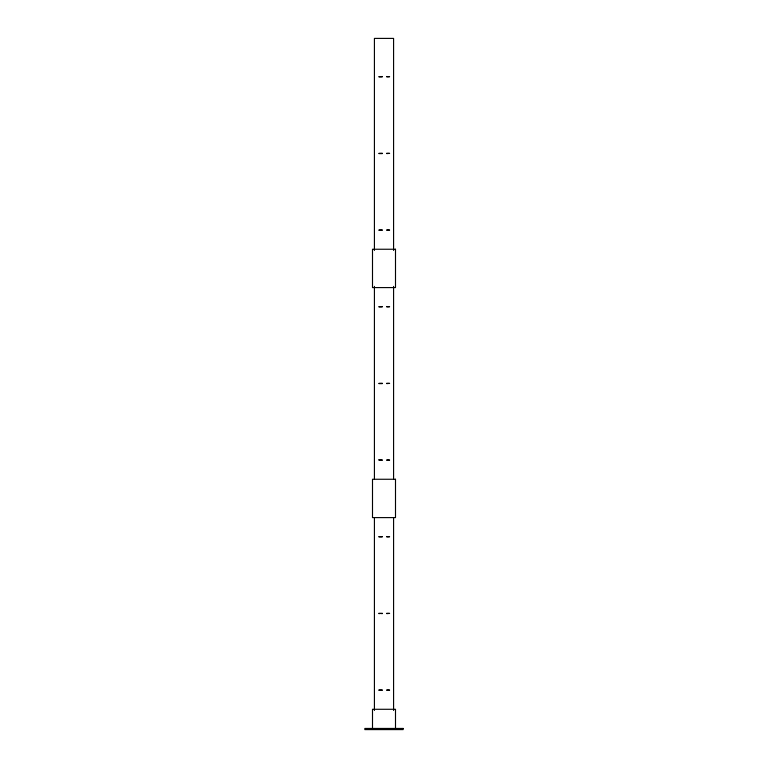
<?xml version="1.0" encoding="UTF-8"?>
<svg xmlns="http://www.w3.org/2000/svg" width="768" height="768" viewBox="0 0 768 768"><rect width="100%" height="100%" fill="white"/><g stroke="black" fill="none" stroke-linecap="round" stroke-linejoin="round"><path stroke-width="1.15" d="M378.95 76.934L382.243 76.934M378.95 153.6L382.243 153.61M378.95 230.275L382.243 230.275M378.922 306.95L382.243 306.95M378.922 383.626L382.243 383.626M378.912 459.898L382.243 460.291M379.008 76.618L382.272 76.541M379.008 153.293L382.272 153.206M379.008 229.958L382.272 229.882M379.008 306.634L382.272 306.557M379.008 383.309L382.272 383.232M378.912 536.573L382.243 536.966M378.922 536.966L382.272 536.573M378.912 613.248L382.243 613.642M378.922 613.642L382.272 613.248M378.912 689.914L382.243 690.307M378.922 690.307L382.272 689.914M386.765 76.541L389.635 76.694L386.803 76.934M386.765 153.206L389.635 153.37L386.803 153.61M386.765 229.882L389.635 230.045L386.803 230.275M386.765 306.557L389.635 306.72L386.803 306.95M386.765 383.232L389.635 383.386L386.803 383.626M378.797 459.898L382.272 459.898M386.765 459.898L389.635 460.061L386.803 460.291M386.765 536.573L389.635 536.736L386.803 536.966M386.765 613.248L389.635 613.402L386.803 613.642M386.765 689.914L389.635 690.077L386.803 690.307M395.501 728.448L395.501 709.286L372.499 709.286L372.499 728.448M393.581 250.445L393.581 38.4L374.419 38.4L374.419 250.445M393.581 286.387L393.581 479.261M393.581 517.603L393.581 710.477M374.419 286.387L374.419 479.261M374.419 517.603L374.419 710.477M395.501 249.245L372.499 249.245L372.499 287.587L395.501 287.587L395.501 249.245M395.501 479.261L372.499 479.261L372.499 517.603L395.501 517.603L395.501 479.261M403.171 728.448L364.829 728.448L364.829 729.6L403.171 729.6L403.171 728.448"/></g></svg>
